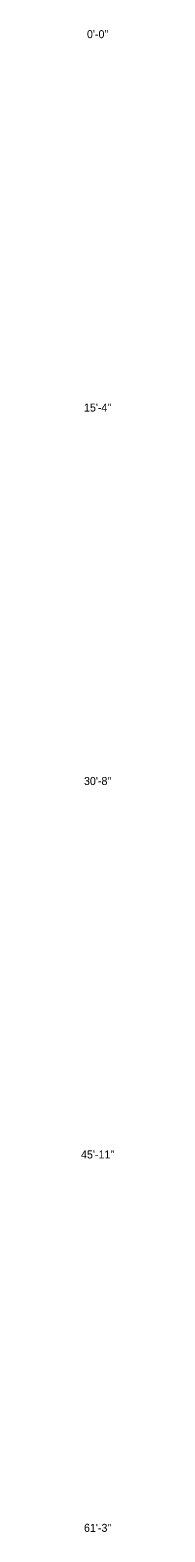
# Model space of a CAD drawing. Header units: millimetres. Extents: x -2389 to 167630, y -30947 to 985.
# Drawn here: x 35381 to 35787, y -23436 to -4664 of the extents above; entities that cross this region are included whole.
import ezdxf
from ezdxf.enums import TextEntityAlignment as Align

# ---------------------------------------------------------------- set-up
doc = ezdxf.new("R2010")
doc.units = ezdxf.units.MM
doc.layers.add('A-ANNO-DIMS', color=7, linetype='Continuous')
doc.styles.add('ARGON_RESIDENTIAL', font='txt')

msp = doc.modelspace()

# ---------------------------------------------------------------- texts
at = {"layer": 'A-ANNO-DIMS', "style": 'ARGON_RESIDENTIAL'}
for s, p in [('0\'-0"', (35585, -4715)), ('15\'-4"', (35585, -9382)), ('30\'-8"', (35585, -14050)), ('45\'-11"', (35585, -18718)), ('61\'-3"', (35585, -23385))]:
    msp.add_text(s, height=100, dxfattribs=at).set_placement(p, align=Align.MIDDLE_CENTER)

doc.saveas('drawing.dxf')
